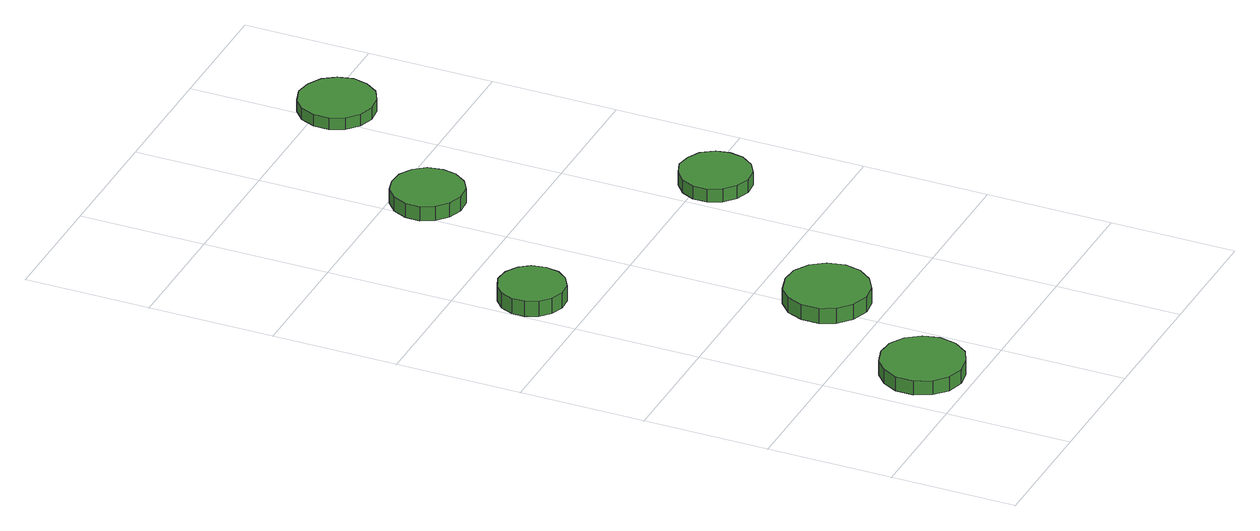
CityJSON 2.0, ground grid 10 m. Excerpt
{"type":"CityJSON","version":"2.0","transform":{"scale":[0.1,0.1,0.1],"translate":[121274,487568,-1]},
"CityObjects":{
"tree1":{"type":"SolitaryVegetationObject","attributes":{"function":"something"},"geometry":[{"type":"MultiSurface","lod":"1","boundaries":[[[0,1,2,3,4,5,6,7,8,9,10,11,12,13,14]],[[15,16,17,18,19,20,21,22,23,24,25,26,27,28,29]],[[0,29,28,1]],[[1,28,27,2]],[[2,27,26,3]],[[3,26,25,4]],[[4,25,24,5]],[[5,24,23,6]],[[6,23,22,7]],[[7,22,21,8]],[[8,21,20,9]],[[9,20,19,10]],[[10,19,18,11]],[[11,18,17,12]],[[12,17,16,13]],[[13,16,15,14]],[[14,15,29,0]]]}]},
"tree2":{"type":"SolitaryVegetationObject","attributes":{"function":"something"},"geometry":[{"type":"MultiSurface","lod":"1","boundaries":[[[30,31,32,33,34,35,36,37,38,39,40,41,42,43,44]],[[45,46,47,48,49,50,51,52,53,54,55,56,57,58,59]],[[30,59,58,31]],[[31,58,57,32]],[[32,57,56,33]],[[33,56,55,34]],[[34,55,54,35]],[[35,54,53,36]],[[36,53,52,37]],[[37,52,51,38]],[[38,51,50,39]],[[39,50,49,40]],[[40,49,48,41]],[[41,48,47,42]],[[42,47,46,43]],[[43,46,45,44]],[[44,45,59,30]]]}]},
"tree3":{"type":"SolitaryVegetationObject","attributes":{"function":"something"},"geometry":[{"type":"MultiSurface","lod":"1","boundaries":[[[60,61,62,63,64,65,66,67,68,69,70,71,72,73,74]],[[75,76,77,78,79,80,81,82,83,84,85,86,87,88,89]],[[60,89,88,61]],[[61,88,87,62]],[[62,87,86,63]],[[63,86,85,64]],[[64,85,84,65]],[[65,84,83,66]],[[66,83,82,67]],[[67,82,81,68]],[[68,81,80,69]],[[69,80,79,70]],[[70,79,78,71]],[[71,78,77,72]],[[72,77,76,73]],[[73,76,75,74]],[[74,75,89,60]]]}]},
"tree4":{"type":"SolitaryVegetationObject","attributes":{"function":"something"},"geometry":[{"type":"MultiSurface","lod":"1","boundaries":[[[90,91,92,93,94,95,96,97,98,99,100,101,102,103,104]],[[105,106,107,108,109,110,111,112,113,114,115,116,117,118,119]],[[90,119,118,91]],[[91,118,117,92]],[[92,117,116,93]],[[93,116,115,94]],[[94,115,114,95]],[[95,114,113,96]],[[96,113,112,97]],[[97,112,111,98]],[[98,111,110,99]],[[99,110,109,100]],[[100,109,108,101]],[[101,108,107,102]],[[102,107,106,103]],[[103,106,105,104]],[[104,105,119,90]]]}]},
"tree5":{"type":"SolitaryVegetationObject","attributes":{"function":"something"},"geometry":[{"type":"MultiSurface","lod":"1","boundaries":[[[120,121,122,123,124,125,126,127,128,129,130,131,132,133,134]],[[135,136,137,138,139,140,141,142,143,144,145,146,147,148,149]],[[120,149,148,121]],[[121,148,147,122]],[[122,147,146,123]],[[123,146,145,124]],[[124,145,144,125]],[[125,144,143,126]],[[126,143,142,127]],[[127,142,141,128]],[[128,141,140,129]],[[129,140,139,130]],[[130,139,138,131]],[[131,138,137,132]],[[132,137,136,133]],[[133,136,135,134]],[[134,135,149,120]]]}]},
"tree6":{"type":"SolitaryVegetationObject","attributes":{"function":"something"},"geometry":[{"type":"MultiSurface","lod":"1","boundaries":[[[150,151,152,153,154,155,156,157,158,159,160,161,162,163,164]],[[165,166,167,168,169,170,171,172,173,174,175,176,177,178,179]],[[150,179,178,151]],[[151,178,177,152]],[[152,177,176,153]],[[153,176,175,154]],[[154,175,174,155]],[[155,174,173,156]],[[156,173,172,157]],[[157,172,171,158]],[[158,171,170,159]],[[159,170,169,160]],[[160,169,168,161]],[[161,168,167,162]],[[162,167,166,163]],[[163,166,165,164]],[[164,165,179,150]]]}]}
},
"vertices":[
[79,40,19],[76,53,19],[68,64,19],[56,71,19],[43,72,19],[30,68,19],[20,59,19],[14,47,19],[14,33,19],[20,20,19],[30,11,19],[43,7,19],[56,9,19],[68,15,19],[76,26,19],[76,26,7],[68,15,7],[56,9,7],[43,7,7],[30,11,7],[20,20,7],[14,33,7],[14,47,7],[20,59,7],[30,68,7],[43,72,7],[56,71,7],[68,64,7],[76,53,7],[79,40,7],
[53,347,19],[51,358,19],[45,366,19],[35,372,19],[24,373,19],[14,369,19],[6,362,19],[2,352,19],[2,342,19],[6,332,19],[14,325,19],[24,321,19],[35,322,19],[45,328,19],[51,336,19],[51,336,6],[45,328,6],[35,322,6],[24,321,6],[14,325,6],[6,332,6],[2,342,6],[2,352,6],[6,362,6],[14,369,6],[24,373,6],[35,372,6],[45,366,6],[51,358,6],[53,347,6],
[146,146,19],[143,160,19],[135,171,19],[123,178,19],[110,179,19],[96,175,19],[86,166,19],[81,153,19],[81,139,19],[86,127,19],[96,118,19],[110,113,19],[123,115,19],[135,122,19],[143,133,19],[143,133,6],[135,122,6],[123,115,6],[110,113,6],[96,118,6],[86,127,6],[81,139,6],[81,153,6],[86,166,6],[96,175,6],[110,179,6],[123,178,6],[135,171,6],[143,160,6],[146,146,6],
[152,474,18],[150,486,18],[143,495,18],[133,501,18],[121,502,18],[110,499,18],[101,491,18],[96,480,18],[96,468,18],[101,458,18],[110,450,18],[121,446,18],[133,447,18],[143,453,18],[150,463,18],[150,463,6],[143,453,6],[133,447,6],[121,446,6],[110,450,6],[101,458,6],[96,468,6],[96,480,6],[101,491,6],[110,499,6],[121,502,6],[133,501,6],[143,495,6],[150,486,6],[152,474,6],
[260,290,18],[258,301,18],[251,311,18],[241,316,18],[230,318,18],[219,314,18],[210,306,18],[205,296,18],[205,284,18],[210,274,18],[219,266,18],[230,262,18],[241,263,18],[251,269,18],[258,279,18],[258,279,7],[251,269,7],[241,263,7],[230,262,7],[219,266,7],[210,274,7],[205,284,7],[205,296,7],[210,306,7],[219,314,7],[230,318,7],[241,316,7],[251,311,7],[258,301,7],[260,290,7],
[246,588,17],[243,600,17],[236,610,17],[225,616,17],[213,618,17],[201,614,17],[192,606,17],[187,594,17],[187,582,17],[192,571,17],[201,563,17],[213,559,17],[225,560,17],[236,566,17],[243,576,17],[243,576,7],[236,566,7],[225,560,7],[213,559,7],[201,563,7],[192,571,7],[187,582,7],[187,594,7],[192,606,7],[201,614,7],[213,618,7],[225,616,7],[236,610,7],[243,600,7],[246,588,7]
]}
